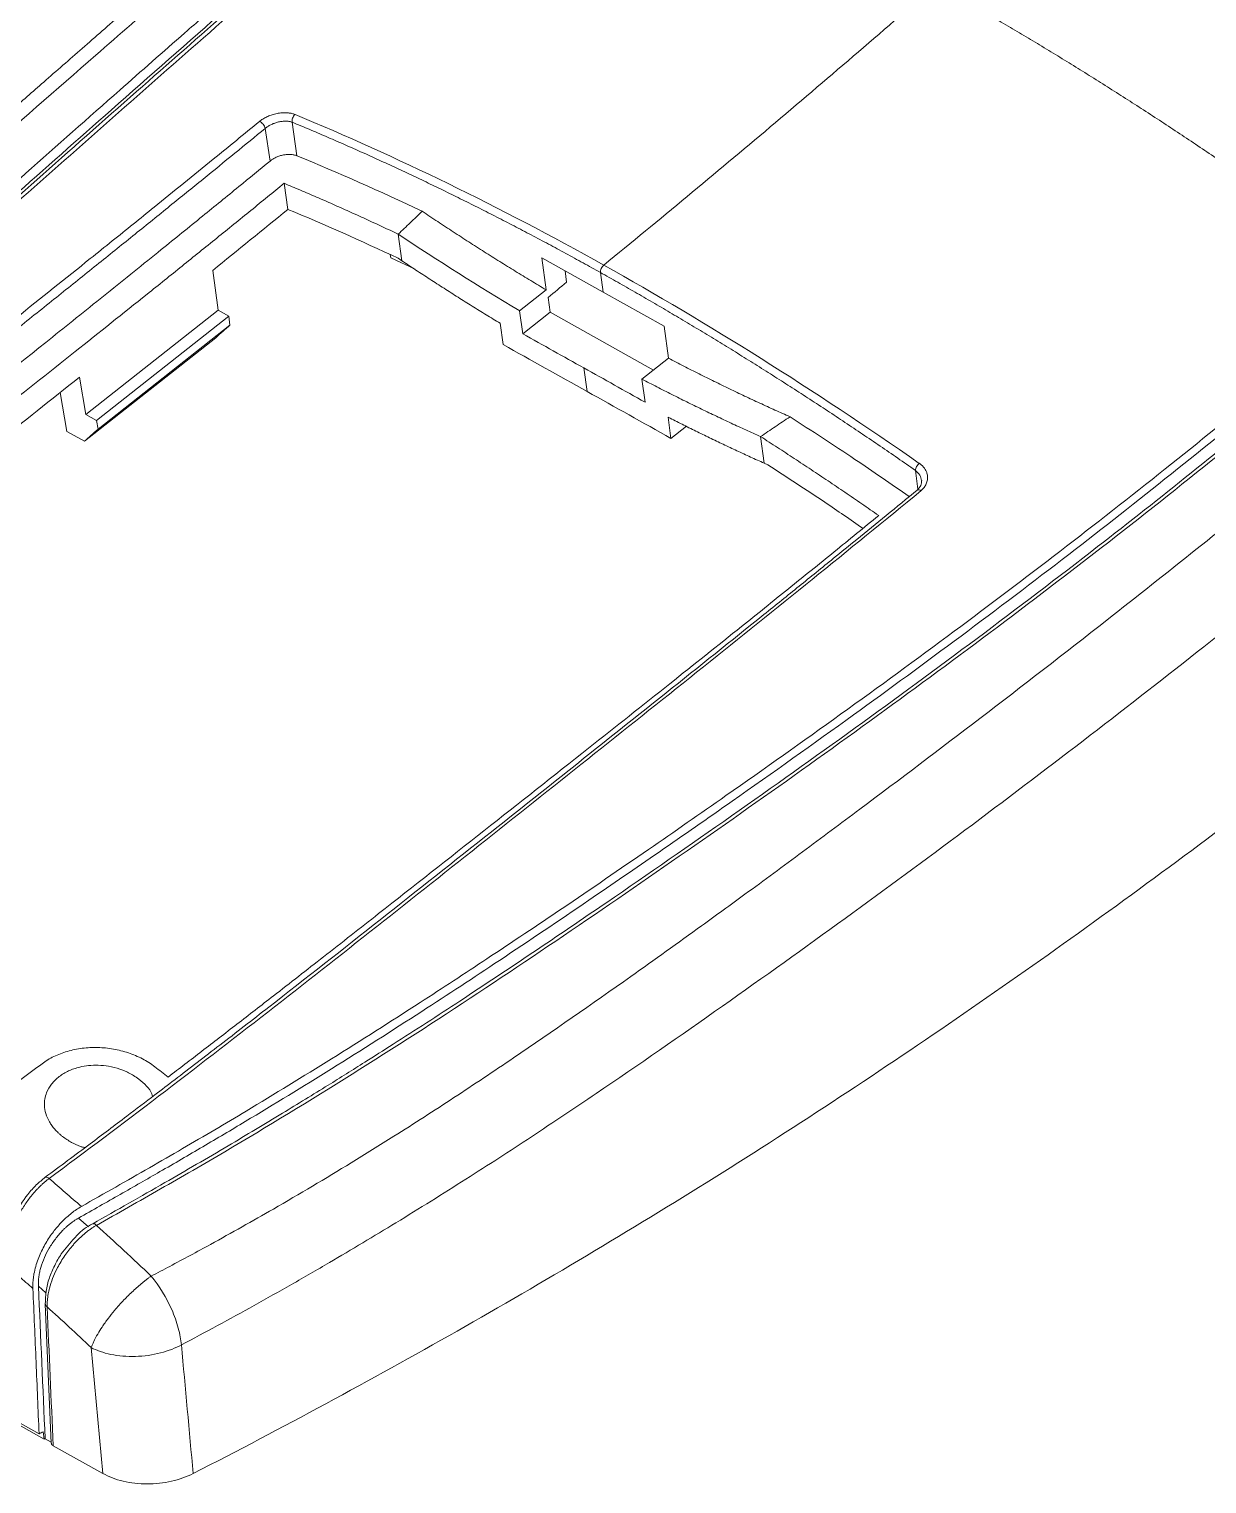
# Model space of a CAD drawing. Header units: inches. Extents: x 319 to 1827, y 1181 to 1488.
# Drawn here: x 583.95 to 613.82, y 1257.69 to 1294.6 of the extents above; entities that cross this region are included whole.
import ezdxf

# ---------------------------------------------------------------- set-up
doc = ezdxf.new("R2010")
doc.units = ezdxf.units.IN

msp = doc.modelspace()

# ---------------------------------------------------------------- linework, layer by layer
at = {"color": 7, "linetype": 'Continuous', "lineweight": 15}
for p, q in [((589.933, 1292.081), (590.058, 1291.253)), ((590.621, 1292.237), (590.735, 1291.386)), ((590.414, 1290.688), (590.508, 1290.027)), ((593.399, 1288.723), (593.309, 1289.397)), ((593.103, 1288.879), (593.116, 1288.796)), ((593.116, 1288.796), (593.736, 1288.509)), ((593.304, 1288.789), (593.399, 1288.723)), ((596.952, 1288.795), (597.06, 1287.984)), ((596.952, 1288.795), (598.503, 1287.928)), ((588.738, 1287.469), (588.604, 1288.479)), ((597.542, 1288.465), (597.578, 1288.176)), ((598.436, 1288.425), (598.503, 1287.928)), ((597.06, 1287.984), (596.387, 1287.453)), ((597.109, 1287.794), (597.159, 1287.416)), ((598.503, 1287.928), (600.054, 1287.061)), ((585.382, 1284.823), (588.738, 1287.469)), ((589.012, 1287.315), (585.658, 1284.67)), ((588.738, 1287.469), (589.012, 1287.315)), ((589.04, 1287.091), (589.012, 1287.315)), ((596.466, 1286.869), (596.387, 1287.453)), ((596.466, 1286.869), (597.159, 1287.416)), ((597.159, 1287.416), (599.783, 1285.95)), ((589.04, 1287.091), (585.693, 1284.451)), ((595.892, 1287.136), (595.968, 1286.597)), ((600.054, 1287.061), (600.163, 1286.25)), ((585.348, 1284.145), (588.679, 1286.772)), ((600.163, 1286.25), (599.49, 1285.719)), ((598.097, 1285.408), (598.017, 1286.003)), ((585.222, 1285.769), (585.382, 1284.823)), ((599.49, 1285.719), (599.569, 1285.136)), ((584.905, 1284.391), (584.73, 1285.38)), ((585.658, 1284.67), (585.382, 1284.823)), ((600.158, 1284.752), (600.225, 1284.218)), ((584.905, 1284.391), (585.348, 1284.145)), ((585.658, 1284.67), (585.693, 1284.451)), ((600.621, 1284.53), (600.225, 1284.218)), ((602.589, 1283.588), (602.499, 1284.262)), ((602.589, 1283.588), (602.684, 1283.547)), ((584.198, 1258.968), (566.212, 1269.019)), ((584.331, 1258.832), (566.31, 1268.902)), ((584.356, 1262.252), (584.509, 1258.729)), ((585.519, 1261.151), (585.813, 1257.961)), ((584.304, 1259.018), (584.331, 1258.832)), ((584.508, 1258.754), (584.351, 1258.842)), ((585.813, 1257.961), (584.555, 1258.663))]:
    msp.add_line(p, q, dxfattribs=at)
at = {"color": 8, "linetype": 'Continuous', "lineweight": 15}
for p, q in [((606.488, 1282.927), (606.424, 1283.406)), ((585.449, 1264.215), (585.198, 1264.438)), ((584.181, 1262.711), (584.374, 1262.539))]:
    msp.add_line(p, q, dxfattribs=at)
at = {"color": 7, "linetype": 'Continuous', "lineweight": 15}
for centre, radius, start, end in [((632.829, 1348.57), 71.156, 236.26226, 239.19413), ((584.251, 1260.671), 3.613, 23.5796, 39.4446)]:
    msp.add_arc(centre, radius, start, end, dxfattribs=at)
at = {"color": 8, "linetype": 'Continuous', "lineweight": 15}
for centre, radius, start, end in [((606.5, 1282.821), 0.0893, 45.8355, 108.4894), ((584.376, 1265.371), 0.103, 42.1274, 103.1989), ((585.574, 1264.204), 0.0913, 32.0515, 102.2071)]:
    msp.add_arc(centre, radius, start, end, dxfattribs=at)
at = {"color": 7, "linetype": 'Continuous', "lineweight": 15}
for points, knots in [([(564.993, 1275.287), (565.109, 1275.392), (565.482, 1275.728), (566.259, 1276.432), (567.375, 1277.451), (568.583, 1278.561), (569.796, 1279.681), (570.968, 1280.766), (572.625, 1282.302), (574.356, 1283.908), (576.04, 1285.451), (577.314, 1286.605), (578.543, 1287.707), (580.336, 1289.301), (582.695, 1291.374), (585.233, 1293.585), (587.46, 1295.526), (589.623, 1297.416), (592.411, 1299.855), (595.48, 1302.532), (598.467, 1305.114), (601.302, 1307.54), (603.275, 1309.21), (604.444, 1310.197), (604.603, 1310.331), (604.867, 1310.554), (605.237, 1310.865), (605.712, 1311.266), (606.294, 1311.756), (606.984, 1312.336), (607.782, 1313.006), (608.689, 1313.768), (609.334, 1314.309), (609.674, 1314.595)], [0, 0, 0, 0, 0.008767, 0.028173, 0.058228, 0.091653, 0.116761, 0.146314, 0.175894, 0.234833, 0.268247, 0.293069, 0.322775, 0.352447, 0.415097, 0.481945, 0.522147, 0.563306, 0.625481, 0.706448, 0.764638, 0.819799, 0.889325, 0.890465, 0.893816, 0.899378, 0.907148, 0.917126, 0.929307, 0.943689, 0.960268, 0.97904, 1, 1, 1, 1]), ([(609.088, 1314.533), (608.554, 1314.085), (607.424, 1313.135), (605.784, 1311.757), (604.223, 1310.443), (602.862, 1309.296), (601.699, 1308.313), (600.729, 1307.492), (599.972, 1306.848), (599.411, 1306.37), (599.03, 1306.046), (598.758, 1305.813), (598.43, 1305.533), (597.93, 1305.106), (597.216, 1304.493), (596.35, 1303.748), (595.347, 1302.881), (594.21, 1301.897), (593.005, 1300.849), (591.426, 1299.473), (589.544, 1297.829), (587.721, 1296.234), (586.317, 1295.007), (585.304, 1294.121), (584.36, 1293.295), (583.53, 1292.568), (582.886, 1292.003), (582.419, 1291.592), (582.104, 1291.315), (581.826, 1291.07), (581.495, 1290.778), (581.033, 1290.37), (580.419, 1289.825), (579.659, 1289.148), (578.748, 1288.333), (577.689, 1287.377), (576.483, 1286.281), (575.136, 1285.042), (573.651, 1283.66), (572.034, 1282.143), (570.289, 1280.505), (568.423, 1278.763), (566.44, 1276.933), (565.1, 1275.726), (564.408, 1275.102)], [0, 0, 0, 0, 0.032804, 0.069459, 0.102104, 0.13074, 0.155364, 0.175975, 0.192569, 0.203794, 0.211942, 0.217017, 0.221258, 0.233022, 0.249161, 0.267337, 0.289024, 0.314221, 0.341274, 0.367692, 0.417667, 0.465102, 0.488278, 0.5108, 0.532504, 0.551225, 0.566298, 0.57558, 0.582606, 0.587489, 0.594267, 0.604947, 0.618659, 0.635873, 0.656588, 0.680806, 0.708529, 0.739754, 0.774467, 0.812648, 0.85429, 0.899396, 0.947967, 1, 1, 1, 1]), ([(566.329, 1275.05), (566.432, 1275.139), (566.66, 1275.338), (567.035, 1275.668), (567.457, 1276.042), (568.018, 1276.542), (568.745, 1277.195), (569.564, 1277.936), (570.853, 1279.11), (572.794, 1280.89), (575.113, 1283.034), (577.402, 1285.138), (579.458, 1287.005), (581.641, 1288.967), (583.91, 1290.989), (585.991, 1292.829), (587.644, 1294.284), (589.306, 1295.743), (591.135, 1297.348), (593.313, 1299.255), (595.266, 1300.958), (597.455, 1302.853), (599.868, 1304.921), (602.383, 1307.051), (604.591, 1308.912), (606.252, 1310.306), (607.573, 1311.417), (608.553, 1312.245), (609.559, 1313.101), (610.223, 1313.675), (610.57, 1313.975)], [0, 0, 0, 0, 0.007516, 0.016715, 0.027595, 0.038614, 0.058016, 0.081096, 0.098667, 0.152357, 0.222072, 0.265188, 0.315012, 0.366721, 0.417378, 0.471642, 0.508929, 0.529403, 0.583555, 0.631466, 0.674272, 0.712604, 0.775008, 0.831078, 0.874438, 0.916155, 0.936444, 0.957874, 0.978011, 1, 1, 1, 1]), ([(566.493, 1274.872), (566.648, 1275.006), (566.954, 1275.273), (567.407, 1275.674), (567.854, 1276.071), (568.294, 1276.465), (568.728, 1276.855), (569.156, 1277.241), (569.579, 1277.623), (569.995, 1278.001), (570.405, 1278.374), (570.809, 1278.743), (571.207, 1279.108), (571.6, 1279.467), (571.986, 1279.822), (572.367, 1280.172), (573.181, 1280.921), (574.436, 1282.08), (576.142, 1283.656), (577.861, 1285.233), (579.599, 1286.812), (581.477, 1288.504), (583.62, 1290.418), (586.149, 1292.657), (588.372, 1294.612), (590.289, 1296.296), (591.909, 1297.715), (593.965, 1299.514), (596.468, 1301.693), (599.434, 1304.246), (601.902, 1306.337), (603.718, 1307.869), (604.74, 1308.729), (605.823, 1309.639), (606.967, 1310.6), (608.171, 1311.613), (609.432, 1312.682), (610.288, 1313.421), (610.725, 1313.798)], [0, 0, 0, 0, 0.011301, 0.022436, 0.033406, 0.044214, 0.05486, 0.065345, 0.075668, 0.08583, 0.09583, 0.105669, 0.115346, 0.124862, 0.134217, 0.14341, 0.152442, 0.193159, 0.233835, 0.274471, 0.31507, 0.356191, 0.405623, 0.463365, 0.529419, 0.55602, 0.59209, 0.637627, 0.69263, 0.757098, 0.831035, 0.851588, 0.873333, 0.896272, 0.920406, 0.945739, 0.97227, 1, 1, 1, 1]), ([(566.493, 1274.78), (566.631, 1274.9), (566.904, 1275.138), (567.308, 1275.494), (567.705, 1275.847), (568.096, 1276.197), (568.482, 1276.542), (568.862, 1276.884), (569.237, 1277.222), (570.027, 1277.937), (571.262, 1279.064), (572.887, 1280.557), (574.549, 1282.091), (576.089, 1283.512), (577.644, 1284.938), (579.499, 1286.626), (581.683, 1288.592), (584.193, 1290.827), (586.615, 1292.968), (589.068, 1295.124), (591.552, 1297.303), (594.078, 1299.513), (596.733, 1301.822), (599.553, 1304.246), (602.361, 1306.627), (604.624, 1308.532), (606.232, 1309.884), (607.391, 1310.858), (608.529, 1311.817), (609.643, 1312.764), (610.375, 1313.396), (610.737, 1313.709)], [0, 0, 0, 0, 0.010073, 0.019975, 0.029725, 0.039333, 0.0488, 0.058124, 0.067301, 0.076332, 0.116023, 0.157538, 0.194152, 0.235685, 0.267647, 0.304436, 0.366414, 0.420122, 0.477719, 0.53176, 0.585829, 0.643976, 0.699533, 0.760682, 0.827588, 0.880352, 0.905251, 0.929668, 0.953601, 0.977045, 1, 1, 1, 1]), ([(611.006, 1313.825), (610.814, 1313.658), (610.436, 1313.33), (609.879, 1312.853), (609.346, 1312.398), (608.835, 1311.965), (608.048, 1311.299), (606.995, 1310.413), (605.289, 1308.98), (603.1, 1307.136), (600.931, 1305.297), (599.136, 1303.764), (597.418, 1302.288), (595.645, 1300.75), (593.956, 1299.275), (592.273, 1297.804), (590.239, 1296.02), (587.752, 1293.837), (585.286, 1291.665), (582.767, 1289.432), (580.546, 1287.445), (578.649, 1285.731), (577.075, 1284.3), (575.428, 1282.787), (573.727, 1281.223), (571.948, 1279.59), (570.486, 1278.257), (569.298, 1277.181), (568.447, 1276.415), (567.64, 1275.695), (567.104, 1275.227), (566.864, 1275.017)], [0, 0, 0, 0, 0.012274, 0.024044, 0.03531, 0.046071, 0.056327, 0.085123, 0.112707, 0.164689, 0.225165, 0.252593, 0.281216, 0.337223, 0.369199, 0.393175, 0.449195, 0.50533, 0.560984, 0.617333, 0.678987, 0.715804, 0.750915, 0.790445, 0.833527, 0.873231, 0.919507, 0.94036, 0.960687, 0.982347, 1, 1, 1, 1]), ([(585.198, 1264.438), (585.377, 1264.539), (585.73, 1264.74), (586.254, 1265.037), (586.764, 1265.328), (587.463, 1265.729), (588.35, 1266.245), (589.804, 1267.108), (591.659, 1268.243), (593.807, 1269.609), (595.982, 1271.039), (597.987, 1272.39), (599.952, 1273.74), (602.194, 1275.3), (604.753, 1277.119), (607.6, 1279.204), (610.288, 1281.241), (612.907, 1283.297), (615.512, 1285.409), (618.057, 1287.528), (620.649, 1289.748), (622.777, 1291.62), (624.495, 1293.158), (625.763, 1294.306), (626.983, 1295.425), (628.231, 1296.589), (629.453, 1297.753), (630.679, 1298.947), (631.872, 1300.124), (632.658, 1300.909), (633.046, 1301.297)], [0, 0, 0, 0, 0.010317, 0.020361, 0.030134, 0.039635, 0.060558, 0.081244, 0.123647, 0.168334, 0.207133, 0.252121, 0.28765, 0.324869, 0.387225, 0.443111, 0.499793, 0.55438, 0.608056, 0.665728, 0.718135, 0.776905, 0.806155, 0.832538, 0.861778, 0.888324, 0.917195, 0.94543, 0.973032, 1, 1, 1, 1]), ([(633.014, 1301.527), (632.82, 1301.333), (632.43, 1300.942), (631.84, 1300.356), (631.243, 1299.765), (630.638, 1299.17), (630.025, 1298.57), (629.402, 1297.968), (628.77, 1297.362), (627.606, 1296.26), (625.728, 1294.525), (623.164, 1292.216), (620.53, 1289.901), (617.928, 1287.674), (615.369, 1285.545), (612.734, 1283.411), (610.102, 1281.348), (606.41, 1278.559), (602.923, 1276.054), (599.588, 1273.739), (597.568, 1272.357), (595.636, 1271.063), (593.686, 1269.785), (591.653, 1268.492), (589.912, 1267.426), (588.649, 1266.674), (587.831, 1266.195), (586.994, 1265.711), (586.137, 1265.222), (585.562, 1264.896), (585.271, 1264.731)], [0, 0, 0, 0, 0.01351, 0.027185, 0.041025, 0.05503, 0.069201, 0.083537, 0.098039, 0.112707, 0.163145, 0.225166, 0.284281, 0.337223, 0.394967, 0.449196, 0.505331, 0.560986, 0.678986, 0.718518, 0.7622, 0.800132, 0.833526, 0.877521, 0.919507, 0.934926, 0.950684, 0.966782, 0.98322, 1, 1, 1, 1]), ([(633.392, 1301.19), (632.991, 1300.789), (632.234, 1300.033), (631.168, 1298.98), (630.237, 1298.072), (629.441, 1297.305), (628.769, 1296.667), (627.463, 1295.439), (624.708, 1292.916), (620.593, 1289.273), (615.78, 1285.224), (610.637, 1281.101), (604.919, 1276.843), (600.1, 1273.466), (596.736, 1271.179), (594.929, 1269.977), (593.506, 1269.055), (592.39, 1268.346), (591.457, 1267.762), (590.302, 1267.053), (588.923, 1266.226), (587.316, 1265.289), (586.169, 1264.641), (585.559, 1264.296)], [0, 0, 0, 0, 0.027876, 0.052545, 0.074006, 0.092261, 0.10731, 0.119977, 0.181168, 0.292818, 0.392503, 0.492189, 0.619058, 0.745933, 0.783151, 0.819672, 0.852932, 0.866877, 0.885023, 0.907407, 0.934029, 0.964889, 1, 1, 1, 1]), ([(585.651, 1264.253), (586.192, 1264.56), (586.736, 1264.866), (587.823, 1265.488), (588.366, 1265.803), (589.989, 1266.761), (591.067, 1267.416), (593.207, 1268.759), (594.271, 1269.445), (596.385, 1270.842), (597.436, 1271.553), (600.574, 1273.701), (602.646, 1275.151), (606.743, 1278.106), (608.769, 1279.609), (612.763, 1282.695), (614.732, 1284.279), (617.652, 1286.697), (618.62, 1287.51), (620.542, 1289.151), (621.496, 1289.978), (623.391, 1291.644), (624.332, 1292.482), (626.203, 1294.169), (627.133, 1295.018), (628.976, 1296.737), (629.887, 1297.607), (631.695, 1299.372), (632.594, 1300.265), (633.493, 1301.165)], [0, 0, 0, 0, 0.03125, 0.03125, 0.0625, 0.0625, 0.125, 0.125, 0.1875, 0.1875, 0.25, 0.25, 0.375, 0.375, 0.5, 0.5, 0.625, 0.625, 0.6875, 0.6875, 0.75, 0.75, 0.8125, 0.8125, 0.875, 0.875, 0.9375, 0.9375, 1, 1, 1, 1]), ([(635.037, 1300.422), (634.894, 1300.269), (634.614, 1299.971), (634.201, 1299.54), (633.806, 1299.133), (633.431, 1298.75), (633.075, 1298.392), (632.739, 1298.056), (632.423, 1297.744), (632.127, 1297.455), (631.852, 1297.188), (631.599, 1296.943), (631.367, 1296.72), (631.156, 1296.519), (630.967, 1296.339), (630.8, 1296.181), (630.655, 1296.044), (630.531, 1295.928), (630.43, 1295.834), (630.352, 1295.76), (630.295, 1295.707), (630.261, 1295.675), (629.213, 1294.696), (627.333, 1292.994), (624.537, 1290.546), (621.538, 1287.97), (618.606, 1285.509), (615.071, 1282.613), (611.729, 1279.945), (608.133, 1277.159), (605.555, 1275.208), (603.563, 1273.726), (602.226, 1272.741), (600.774, 1271.686), (598.826, 1270.29), (596.732, 1268.831), (594.724, 1267.49), (593.351, 1266.605), (591.827, 1265.658), (590.278, 1264.737), (588.738, 1263.871), (587.702, 1263.312), (587.198, 1263.048), (587.041, 1262.966)], [0, 0, 0, 0, 0.010253, 0.020011, 0.029273, 0.038038, 0.046307, 0.054077, 0.06135, 0.068124, 0.074399, 0.080174, 0.08545, 0.090226, 0.094502, 0.098278, 0.101552, 0.104326, 0.106599, 0.10837, 0.10964, 0.110409, 0.110676, 0.180202, 0.235363, 0.293553, 0.37452, 0.423336, 0.518055, 0.584903, 0.647553, 0.677238, 0.706931, 0.729082, 0.765167, 0.824106, 0.853697, 0.883239, 0.90411, 0.941772, 0.971827, 0.991234, 1, 1, 1, 1]), ([(636.167, 1298.702), (636.022, 1298.55), (635.727, 1298.24), (635.272, 1297.769), (634.796, 1297.283), (634.298, 1296.783), (633.78, 1296.268), (633.24, 1295.739), (632.613, 1295.134), (631.872, 1294.429), (630.788, 1293.413), (628.961, 1291.742), (626.489, 1289.549), (623.741, 1287.168), (621.152, 1284.968), (618.701, 1282.927), (616.16, 1280.855), (613.511, 1278.741), (610.659, 1276.523), (607.687, 1274.27), (604.639, 1272.028), (601.522, 1269.796), (598.862, 1267.951), (596.686, 1266.496), (594.995, 1265.4), (593.287, 1264.335), (591.81, 1263.451), (590.61, 1262.757), (589.663, 1262.223), (588.731, 1261.711), (588.114, 1261.382), (587.808, 1261.22)], [0, 0, 0, 0, 0.010228, 0.02088, 0.031955, 0.04345, 0.055361, 0.067681, 0.080406, 0.098037, 0.117774, 0.153224, 0.219457, 0.279848, 0.331276, 0.385603, 0.435851, 0.491626, 0.551541, 0.612922, 0.674357, 0.736469, 0.799604, 0.831482, 0.863558, 0.897536, 0.929567, 0.947698, 0.965498, 0.98294, 1, 1, 1, 1]), ([(598.521, 1288.614), (599.931, 1289.761), (601.338, 1290.93), (604.147, 1293.304), (605.548, 1294.509), (606.948, 1295.725)], [0, 0, 0, 0, 0.5, 0.5, 1, 1, 1, 1]), ([(614.28, 1291.172), (614.127, 1291.276), (613.82, 1291.485), (613.36, 1291.793), (612.901, 1292.098), (612.442, 1292.399), (611.983, 1292.697), (611.524, 1292.99), (611.065, 1293.28), (610.607, 1293.567), (610.149, 1293.85), (609.691, 1294.129), (609.233, 1294.404), (608.776, 1294.676), (608.318, 1294.944), (607.861, 1295.208), (607.404, 1295.469), (607.1, 1295.639), (606.948, 1295.725)], [0, 0, 0, 0, 0.062493, 0.124967, 0.187426, 0.249874, 0.312316, 0.374756, 0.437198, 0.499647, 0.562107, 0.624582, 0.687077, 0.749596, 0.812144, 0.874724, 0.937341, 1, 1, 1, 1]), ([(588.107, 1257.957), (590.365, 1259.115), (592.595, 1260.32), (597.002, 1262.822), (599.179, 1264.119), (603.465, 1266.805), (605.575, 1268.194), (609.735, 1271.059), (611.784, 1272.536), (615.847, 1275.563), (617.86, 1277.114), (621.846, 1280.286), (623.817, 1281.908), (627.707, 1285.228), (629.629, 1286.925), (633.396, 1290.4), (635.242, 1292.179), (637.029, 1294.011)], [0, 0, 0, 0, 0.125, 0.125, 0.25, 0.25, 0.375, 0.375, 0.5, 0.5, 0.625, 0.625, 0.75, 0.75, 0.875, 0.875, 1, 1, 1, 1]), ([(590.69, 1292.433), (590.677, 1292.438), (590.652, 1292.447), (590.611, 1292.459), (590.568, 1292.468), (590.522, 1292.474), (590.475, 1292.478), (590.427, 1292.479), (590.377, 1292.478), (590.303, 1292.472), (590.204, 1292.455), (590.083, 1292.421), (589.972, 1292.375), (589.872, 1292.32), (589.817, 1292.278), (589.789, 1292.257)], [0, 0, 0, 0, 0.051407, 0.102814, 0.154206, 0.205606, 0.257029, 0.308437, 0.359812, 0.411193, 0.535588, 0.656634, 0.774402, 0.888912, 1, 1, 1, 1]), ([(590.621, 1292.237), (590.614, 1292.264), (590.615, 1292.304), (590.642, 1292.38), (590.666, 1292.413), (590.69, 1292.433)], [0, 0, 0, 0, 0.5, 0.5, 1, 1, 1, 1]), ([(567.656, 1274.827), (567.862, 1274.979), (568.291, 1275.297), (568.955, 1275.795), (569.667, 1276.33), (570.425, 1276.905), (571.118, 1277.434), (571.777, 1277.941), (572.613, 1278.585), (574.273, 1279.874), (576.258, 1281.435), (578.309, 1283.058), (579.946, 1284.357), (581.707, 1285.753), (583.582, 1287.244), (585.058, 1288.425), (586.222, 1289.36), (587.263, 1290.199), (588.508, 1291.208), (589.398, 1291.938), (589.789, 1292.257)], [0, 0, 0, 0, 0.027816, 0.057731, 0.089747, 0.123863, 0.160081, 0.183416, 0.21301, 0.273034, 0.40813, 0.481954, 0.550979, 0.630267, 0.72064, 0.805433, 0.830629, 0.878779, 0.946804, 1, 1, 1, 1]), ([(589.933, 1292.081), (589.677, 1291.871), (589.153, 1291.442), (588.347, 1290.786), (587.504, 1290.102), (586.623, 1289.39), (585.705, 1288.651), (584.749, 1287.884), (583.577, 1286.948), (581.996, 1285.689), (580.103, 1284.186), (578.321, 1282.772), (576.745, 1281.523), (575.338, 1280.413), (573.913, 1279.296), (572.604, 1278.279), (571.359, 1277.319), (570.146, 1276.395), (568.96, 1275.499), (568.185, 1274.923), (567.805, 1274.641)], [0, 0, 0, 0, 0.034833, 0.07136, 0.109579, 0.149485, 0.19108, 0.23437, 0.279362, 0.350109, 0.448988, 0.536103, 0.591805, 0.662756, 0.7269, 0.784907, 0.839868, 0.895408, 0.948782, 1, 1, 1, 1]), ([(589.933, 1292.081), (589.93, 1292.098), (589.923, 1292.117), (589.904, 1292.153), (589.892, 1292.17), (589.868, 1292.199), (589.854, 1292.214), (589.822, 1292.24), (589.805, 1292.251), (589.789, 1292.257)], [0, 0, 0, 0, 0.25, 0.25, 0.5, 0.5, 0.75, 0.75, 1, 1, 1, 1]), ([(590.621, 1292.237), (590.61, 1292.24), (590.588, 1292.248), (590.552, 1292.256), (590.514, 1292.261), (590.474, 1292.264), (590.432, 1292.265), (590.388, 1292.262), (590.328, 1292.255), (590.25, 1292.24), (590.159, 1292.211), (590.074, 1292.174), (589.997, 1292.13), (589.954, 1292.097), (589.933, 1292.081)], [0, 0, 0, 0, 0.058692, 0.117431, 0.176225, 0.235089, 0.294045, 0.353065, 0.412077, 0.535944, 0.656706, 0.774257, 0.888615, 1, 1, 1, 1]), ([(598.436, 1288.425), (598.29, 1288.506), (597.997, 1288.669), (597.558, 1288.909), (597.12, 1289.146), (596.682, 1289.378), (596.244, 1289.607), (595.808, 1289.832), (595.372, 1290.054), (594.936, 1290.272), (594.501, 1290.485), (594.067, 1290.696), (593.633, 1290.902), (593.201, 1291.104), (592.769, 1291.303), (592.337, 1291.498), (591.907, 1291.688), (591.478, 1291.875), (591.049, 1292.059), (590.764, 1292.177), (590.621, 1292.237)], [0, 0, 0, 0, 0.05542, 0.110856, 0.166306, 0.221772, 0.277254, 0.332751, 0.388264, 0.443792, 0.499338, 0.554899, 0.610477, 0.666072, 0.721684, 0.777312, 0.832958, 0.888621, 0.944302, 1, 1, 1, 1]), ([(590.735, 1291.386), (590.724, 1291.391), (590.7, 1291.4), (590.662, 1291.409), (590.621, 1291.416), (590.563, 1291.421), (590.488, 1291.421), (590.394, 1291.408), (590.3, 1291.384), (590.21, 1291.349), (590.127, 1291.306), (590.081, 1291.271), (590.058, 1291.253)], [0, 0, 0, 0, 0.063363, 0.12616, 0.188997, 0.252479, 0.377669, 0.502687, 0.627087, 0.751331, 0.875771, 1, 1, 1, 1]), ([(590.058, 1291.253), (589.793, 1291.037), (589.223, 1290.569), (588.303, 1289.82), (587.188, 1288.916), (585.919, 1287.894), (584.077, 1286.417), (581.768, 1284.579), (578.993, 1282.375), (576.213, 1280.17), (573.891, 1278.347), (572.265, 1277.086), (571.334, 1276.37), (570.527, 1275.754), (569.641, 1275.082), (568.706, 1274.379), (568.111, 1273.938), (567.829, 1273.729)], [0, 0, 0, 0, 0.035805, 0.077319, 0.124535, 0.186731, 0.248945, 0.373592, 0.498595, 0.623758, 0.749011, 0.811682, 0.842888, 0.874398, 0.920194, 0.962063, 1, 1, 1, 1]), ([(590.414, 1290.688), (590.134, 1290.459), (589.565, 1289.994), (588.702, 1289.295), (587.824, 1288.586), (586.627, 1287.625), (585.035, 1286.355), (582.857, 1284.628), (580.394, 1282.685), (578.155, 1280.92), (576.375, 1279.525), (575.026, 1278.474), (573.712, 1277.456), (572.821, 1276.773), (572.39, 1276.442)], [0, 0, 0, 0, 0.046902, 0.095009, 0.143958, 0.193445, 0.29449, 0.409136, 0.556109, 0.704252, 0.781793, 0.85214, 0.928358, 1, 1, 1, 1]), ([(593.309, 1289.397), (593.17, 1289.463), (592.893, 1289.593), (592.478, 1289.785), (592.063, 1289.973), (591.65, 1290.158), (591.237, 1290.338), (590.825, 1290.515), (590.551, 1290.63), (590.414, 1290.688)], [0, 0, 0, 0, 0.142835, 0.285661, 0.428488, 0.571327, 0.714185, 0.857073, 1, 1, 1, 1]), ([(593.309, 1289.397), (593.411, 1289.494), (593.614, 1289.687), (593.814, 1289.881), (593.914, 1289.979)], [0, 0, 0, 0, 0.500214, 1, 1, 1, 1]), ([(593.914, 1289.979), (594.045, 1289.891), (594.308, 1289.715), (594.703, 1289.456), (595.097, 1289.2), (595.49, 1288.949), (595.884, 1288.702), (596.276, 1288.458), (596.669, 1288.219), (596.93, 1288.062), (597.06, 1287.984)], [0, 0, 0, 0, 0.125248, 0.250426, 0.375532, 0.500568, 0.625532, 0.750426, 0.875248, 1, 1, 1, 1]), ([(593.399, 1288.723), (593.518, 1288.644), (593.756, 1288.487), (594.113, 1288.254), (594.469, 1288.024), (594.825, 1287.797), (595.181, 1287.573), (595.536, 1287.353), (595.773, 1287.208), (595.892, 1287.136)], [0, 0, 0, 0, 0.142965, 0.285895, 0.428789, 0.571647, 0.714469, 0.857253, 1, 1, 1, 1]), ([(598.436, 1288.425), (598.433, 1288.451), (598.438, 1288.488), (598.471, 1288.562), (598.497, 1288.594), (598.521, 1288.614)], [0, 0, 0, 0, 0.5, 0.5, 1, 1, 1, 1]), ([(606.424, 1283.406), (606.275, 1283.51), (605.977, 1283.716), (605.531, 1284.022), (605.085, 1284.324), (604.639, 1284.623), (604.194, 1284.919), (603.748, 1285.21), (603.303, 1285.498), (602.858, 1285.783), (602.414, 1286.064), (601.97, 1286.341), (601.527, 1286.614), (601.083, 1286.884), (600.641, 1287.15), (600.199, 1287.413), (599.757, 1287.672), (599.316, 1287.927), (598.876, 1288.178), (598.583, 1288.342), (598.436, 1288.425)], [0, 0, 0, 0, 0.055698, 0.111379, 0.167042, 0.222688, 0.278316, 0.333928, 0.389523, 0.445101, 0.500662, 0.556208, 0.611736, 0.667249, 0.722746, 0.778228, 0.833694, 0.889144, 0.94458, 1, 1, 1, 1]), ([(600.163, 1286.25), (600.292, 1286.183), (600.551, 1286.049), (600.937, 1285.854), (601.323, 1285.662), (601.709, 1285.474), (602.094, 1285.29), (602.478, 1285.111), (602.862, 1284.935), (603.117, 1284.821), (603.245, 1284.764)], [0, 0, 0, 0, 0.124752, 0.249574, 0.374468, 0.499432, 0.624468, 0.749574, 0.874752, 1, 1, 1, 1]), ([(576.671, 1279.016), (578.098, 1280.133), (579.523, 1281.258), (582.373, 1283.508), (583.798, 1284.635), (585.222, 1285.769)], [0, 0, 0, 0, 0.5, 0.5, 1, 1, 1, 1]), ([(602.499, 1284.262), (602.374, 1284.318), (602.126, 1284.429), (601.751, 1284.602), (601.376, 1284.779), (601.001, 1284.959), (600.624, 1285.143), (600.247, 1285.331), (599.869, 1285.523), (599.616, 1285.654), (599.49, 1285.719)], [0, 0, 0, 0, 0.12511, 0.250188, 0.375235, 0.500251, 0.625235, 0.750188, 0.87511, 1, 1, 1, 1]), ([(600.158, 1284.752), (600.274, 1284.693), (600.507, 1284.575), (600.856, 1284.402), (601.204, 1284.233), (601.551, 1284.066), (601.898, 1283.903), (602.244, 1283.744), (602.474, 1283.64), (602.589, 1283.588)], [0, 0, 0, 0, 0.142747, 0.285531, 0.428353, 0.571211, 0.714105, 0.857035, 1, 1, 1, 1]), ([(602.499, 1284.262), (602.623, 1284.346), (602.87, 1284.514), (603.12, 1284.681), (603.245, 1284.764)], [0, 0, 0, 0, 0.500447, 1, 1, 1, 1]), ([(603.245, 1284.764), (603.793, 1284.409), (604.801, 1283.755), (605.809, 1283.058), (606.269, 1282.74)], [0, 0, 0, 0, 0.544196, 1, 1, 1, 1]), ([(605.495, 1282.26), (605.353, 1282.359), (605.067, 1282.557), (604.639, 1282.849), (604.21, 1283.139), (603.782, 1283.424), (603.354, 1283.707), (602.926, 1283.987), (602.641, 1284.17), (602.499, 1284.262)], [0, 0, 0, 0, 0.142927, 0.285815, 0.428673, 0.571512, 0.714339, 0.857165, 1, 1, 1, 1]), ([(606.424, 1283.406), (606.424, 1283.434), (606.437, 1283.471), (606.463, 1283.516), (606.473, 1283.53), (606.496, 1283.559), (606.51, 1283.573), (606.524, 1283.585)], [0, 0, 0, 0, 0.5, 0.5, 0.75, 0.75, 1, 1, 1, 1]), ([(606.562, 1282.885), (606.574, 1282.896), (606.599, 1282.917), (606.633, 1282.954), (606.664, 1282.995), (606.69, 1283.04), (606.712, 1283.088), (606.727, 1283.14), (606.735, 1283.195), (606.734, 1283.253), (606.723, 1283.318), (606.698, 1283.389), (606.655, 1283.461), (606.598, 1283.528), (606.548, 1283.566), (606.524, 1283.585)], [0, 0, 0, 0, 0.054328, 0.111491, 0.171448, 0.234164, 0.299625, 0.367826, 0.43879, 0.512561, 0.589098, 0.691868, 0.794672, 0.89737, 1, 1, 1, 1]), ([(605.096, 1281.935), (604.774, 1282.157), (603.969, 1282.711), (603.166, 1283.233), (602.683, 1283.546)], [0, 0, 0, 0, 0.399937, 1, 1, 1, 1]), ([(606.471, 1282.906), (606.21, 1282.691), (605.698, 1282.272), (604.992, 1281.696), (604.399, 1281.215), (603.912, 1280.82), (603.473, 1280.465), (603.032, 1280.109), (601.908, 1279.205), (599.455, 1277.241), (595.268, 1273.92), (591.495, 1270.928), (588.815, 1268.85), (587.852, 1268.11), (587.066, 1267.509), (586.351, 1266.967), (585.423, 1266.267), (584.733, 1265.754), (584.352, 1265.472)], [0, 0, 0, 0, 0.035605, 0.069657, 0.096156, 0.116245, 0.13587, 0.155885, 0.17625, 0.28857, 0.489142, 0.744416, 0.800547, 0.852058, 0.874683, 0.906863, 0.948636, 1, 1, 1, 1]), ([(606.562, 1282.885), (604.727, 1281.378), (602.889, 1279.895), (599.208, 1276.949), (597.367, 1275.487), (593.684, 1272.56), (591.843, 1271.1), (588.153, 1268.227), (586.305, 1266.812), (584.453, 1265.441)], [0, 0, 0, 0, 0.25, 0.25, 0.5, 0.5, 0.75, 0.75, 1, 1, 1, 1]), ([(606.584, 1283.153), (606.583, 1283.109), (606.583, 1283.022), (606.508, 1282.944), (606.47, 1282.904)], [0, 0, 0, 0, 0.494539, 1, 1, 1, 1]), ([(587.471, 1268.015), (587.756, 1268.233), (588.337, 1268.678), (589.228, 1269.365), (590.257, 1270.163), (591.456, 1271.097), (593.236, 1272.493), (595.476, 1274.258), (597.938, 1276.2), (600.116, 1277.928), (601.806, 1279.276), (603.196, 1280.393), (604.355, 1281.331), (605.119, 1281.954), (605.495, 1282.26)], [0, 0, 0, 0, 0.047257, 0.096536, 0.147861, 0.218207, 0.295748, 0.443891, 0.590864, 0.705509, 0.806555, 0.872428, 0.937179, 1, 1, 1, 1]), ([(583.206, 1267.56), (583.383, 1267.691), (583.738, 1267.955), (584.094, 1268.221), (584.273, 1268.354)], [0, 0, 0, 0, 0.495979, 1, 1, 1, 1]), ([(584.794, 1266.507), (584.775, 1266.522), (584.738, 1266.552), (584.686, 1266.599), (584.639, 1266.645), (584.596, 1266.692), (584.557, 1266.739), (584.522, 1266.785), (584.49, 1266.831), (584.43, 1266.929), (584.363, 1267.082), (584.318, 1267.335), (584.361, 1267.596), (584.504, 1267.845), (584.697, 1268.032), (584.943, 1268.178), (585.2, 1268.267), (585.456, 1268.311), (585.704, 1268.321), (585.973, 1268.295), (586.192, 1268.24), (586.358, 1268.178), (586.476, 1268.124), (586.604, 1268.054), (586.684, 1267.995), (586.727, 1267.964)], [0, 0, 0, 0, 0.0177768, 0.0350474, 0.0518122, 0.0680713, 0.083825, 0.0990739, 0.1138182, 0.1280585, 0.1921824, 0.2529208, 0.3519186, 0.4247125, 0.4985702, 0.5680162, 0.6387349, 0.6915391, 0.7458464, 0.8059662, 0.8716637, 0.8976353, 0.9276831, 0.9618054, 1, 1, 1, 1]), ([(587.135, 1268.275), (587.191, 1268.232), (587.303, 1268.145), (587.415, 1268.058), (587.471, 1268.015)], [0, 0, 0, 0, 0.4999759, 1, 1, 1, 1]), ([(587.079, 1267.52), (587.073, 1267.543), (587.028, 1267.715), (586.866, 1267.849), (586.727, 1267.964)], [0, 0, 0, 0, 0.136371, 1, 1, 1, 1]), ([(584.794, 1266.507), (584.868, 1266.455), (585.006, 1266.357), (585.18, 1266.282), (585.295, 1266.236), (585.336, 1266.23), (585.365, 1266.226)], [0, 0, 0, 0, 0.433915, 0.81531, 0.868419, 1, 1, 1, 1]), ([(584.353, 1265.472), (584.277, 1265.41), (584.125, 1265.287), (583.841, 1264.966), (583.543, 1264.487), (583.315, 1263.86), (583.303, 1263.491), (583.296, 1263.307)], [0, 0, 0, 0, 0.125552, 0.251104, 0.50075, 0.750376, 1, 1, 1, 1]), ([(584.453, 1265.441), (584.432, 1265.425), (584.39, 1265.393), (584.327, 1265.34), (584.264, 1265.284), (584.202, 1265.224), (584.141, 1265.161), (584.08, 1265.095), (583.979, 1264.976), (583.841, 1264.79), (583.679, 1264.523), (583.534, 1264.22), (583.443, 1263.959), (583.387, 1263.738), (583.36, 1263.585), (583.345, 1263.447), (583.34, 1263.344), (583.341, 1263.287), (583.341, 1263.262)], [0, 0, 0, 0, 0.033726, 0.067747, 0.10202, 0.136497, 0.171129, 0.205867, 0.240658, 0.349916, 0.464409, 0.585307, 0.722946, 0.781368, 0.86034, 0.918289, 0.964633, 1, 1, 1, 1]), ([(584.041, 1262.651), (584.04, 1262.677), (584.039, 1262.729), (584.042, 1262.807), (584.048, 1262.882), (584.057, 1262.954), (584.075, 1263.062), (584.11, 1263.209), (584.188, 1263.444), (584.316, 1263.723), (584.5, 1264.016), (584.699, 1264.265), (584.873, 1264.44), (585.023, 1264.565), (585.146, 1264.655), (585.229, 1264.706), (585.271, 1264.731)], [0, 0, 0, 0, 0.037434, 0.073141, 0.106969, 0.138785, 0.168467, 0.248862, 0.32697, 0.465586, 0.599471, 0.710838, 0.818592, 0.878391, 0.938971, 1, 1, 1, 1]), ([(585.198, 1264.438), (585.178, 1264.426), (585.137, 1264.402), (585.077, 1264.362), (585.017, 1264.318), (584.958, 1264.272), (584.9, 1264.222), (584.843, 1264.17), (584.743, 1264.07), (584.605, 1263.908), (584.451, 1263.677), (584.325, 1263.431), (584.253, 1263.23), (584.213, 1263.072), (584.192, 1262.956), (584.179, 1262.833), (584.181, 1262.753), (584.181, 1262.711)], [0, 0, 0, 0, 0.035512, 0.071155, 0.106875, 0.142618, 0.178328, 0.213949, 0.249424, 0.371943, 0.498689, 0.620108, 0.747879, 0.802557, 0.863249, 0.929321, 1, 1, 1, 1]), ([(585.651, 1264.253), (585.627, 1264.239), (585.58, 1264.21), (585.509, 1264.163), (585.438, 1264.111), (585.368, 1264.055), (585.299, 1263.996), (585.23, 1263.933), (585.164, 1263.868), (585.099, 1263.799), (584.981, 1263.665), (584.818, 1263.45), (584.655, 1263.169), (584.536, 1262.902), (584.467, 1262.691), (584.427, 1262.507), (584.404, 1262.347), (584.403, 1262.241), (584.402, 1262.186)], [0, 0, 0, 0, 0.034648, 0.069566, 0.104711, 0.140037, 0.175498, 0.211043, 0.246624, 0.282187, 0.317684, 0.44636, 0.579911, 0.680412, 0.785557, 0.849258, 0.92112, 1, 1, 1, 1]), ([(585.554, 1264.294), (585.413, 1264.21), (585.249, 1264.113), (585.12, 1263.954), (585.102, 1263.933)], [0, 0, 0, 0, 0.867263, 1, 1, 1, 1]), ([(585.102, 1263.933), (584.982, 1263.803), (584.786, 1263.59), (584.584, 1263.231), (584.449, 1262.912), (584.362, 1262.574), (584.358, 1262.36), (584.356, 1262.25)], [0, 0, 0, 0, 0.264132, 0.432355, 0.610977, 0.800155, 1, 1, 1, 1]), ([(584.041, 1262.651), (583.924, 1262.754), (583.692, 1262.959), (583.458, 1263.161), (583.341, 1263.262)], [0, 0, 0, 0, 0.500048, 1, 1, 1, 1]), ([(587.041, 1262.966), (587.023, 1262.953), (586.986, 1262.927), (586.931, 1262.885), (586.875, 1262.841), (586.799, 1262.779), (586.701, 1262.696), (586.543, 1262.554), (586.34, 1262.353), (586.129, 1262.116), (585.943, 1261.885), (585.801, 1261.684), (585.676, 1261.486), (585.599, 1261.34), (585.548, 1261.227), (585.529, 1261.177), (585.519, 1261.151)], [0, 0, 0, 0, 0.029407, 0.05855, 0.087701, 0.117133, 0.178281, 0.240805, 0.362904, 0.499977, 0.597848, 0.70857, 0.800484, 0.907192, 0.950775, 1, 1, 1, 1]), ([(584.198, 1258.968), (584.173, 1259.572), (584.122, 1260.799), (584.068, 1262.027), (584.041, 1262.651)], [0, 0, 0, 0, 0.492348, 1, 1, 1, 1]), ([(587.562, 1262.116), (587.631, 1261.959), (587.688, 1261.799), (587.771, 1261.494), (587.797, 1261.35), (587.808, 1261.22)], [0, 0, 0, 0, 0.5, 0.5, 1, 1, 1, 1]), ([(587.808, 1261.22), (587.658, 1261.14), (587.479, 1261.069), (587.079, 1260.966), (586.86, 1260.934), (586.425, 1260.921), (586.21, 1260.94), (585.826, 1261.02), (585.657, 1261.08), (585.519, 1261.151)], [0, 0, 0, 0, 0.25, 0.25, 0.5, 0.5, 0.75, 0.75, 1, 1, 1, 1]), ([(584.511, 1258.729), (584.51, 1258.726), (584.508, 1258.714), (584.52, 1258.691), (584.539, 1258.672), (584.553, 1258.664), (584.555, 1258.663)], [0, 0, 0, 0, 0.100944, 0.513944, 0.926945, 1, 1, 1, 1]), ([(588.107, 1257.957), (588.025, 1257.914), (587.937, 1257.877), (587.754, 1257.812), (587.657, 1257.784), (587.457, 1257.739), (587.355, 1257.722), (587.149, 1257.7), (587.044, 1257.695), (586.835, 1257.695), (586.732, 1257.701), (586.529, 1257.724), (586.428, 1257.741), (586.236, 1257.787), (586.145, 1257.814), (585.971, 1257.88), (585.889, 1257.918), (585.813, 1257.961)], [0, 0, 0, 0, 0.125, 0.125, 0.25, 0.25, 0.375, 0.375, 0.5, 0.5, 0.625, 0.625, 0.75, 0.75, 0.875, 0.875, 1, 1, 1, 1])]:
    msp.add_open_spline(points, degree=3, knots=knots, dxfattribs=at)
for points in [[(598.521, 1288.614), (595.872, 1290.094), (593.252, 1291.371), (590.69, 1292.433)], [(590.735, 1291.386), (591.786, 1290.954), (592.845, 1290.485), (593.914, 1289.979)], [(588.604, 1288.479), (589.239, 1288.993), (589.874, 1289.509), (590.508, 1290.027)], [(590.508, 1290.027), (591.432, 1289.643), (592.364, 1289.23), (593.303, 1288.788)], [(606.524, 1283.584), (603.847, 1285.45), (601.169, 1287.133), (598.521, 1288.614)], [(597.109, 1287.794), (597.265, 1287.921), (597.422, 1288.048), (597.578, 1288.176)], [(589.04, 1287.091), (588.92, 1286.984), (588.799, 1286.878), (588.679, 1286.772)], [(595.968, 1286.597), (596.677, 1286.201), (597.387, 1285.804), (598.097, 1285.408)], [(598.017, 1286.003), (597.5, 1286.292), (596.983, 1286.581), (596.466, 1286.869)], [(599.569, 1285.136), (599.052, 1285.425), (598.534, 1285.714), (598.017, 1286.003)], [(598.097, 1285.408), (598.807, 1285.011), (599.517, 1284.614), (600.225, 1284.218)], [(585.348, 1284.145), (585.463, 1284.247), (585.578, 1284.349), (585.693, 1284.451)], [(587.135, 1268.275), (587.037, 1268.35), (586.825, 1268.486), (586.468, 1268.638), (586.084, 1268.735), (585.687, 1268.775), (585.292, 1268.755), (584.911, 1268.677), (584.566, 1268.544), (584.364, 1268.423), (584.273, 1268.354)], [(585.271, 1264.731), (584.999, 1264.971), (584.726, 1265.207), (584.453, 1265.441)], [(587.041, 1262.966), (586.581, 1263.404), (586.117, 1263.833), (585.651, 1264.253)], [(584.351, 1258.842), (584.296, 1260.13), (584.239, 1261.42), (584.181, 1262.711)], [(584.402, 1262.186), (584.777, 1261.847), (585.149, 1261.502), (585.519, 1261.151)], [(584.555, 1258.663), (584.506, 1259.836), (584.455, 1261.011), (584.402, 1262.186)], [(587.808, 1261.22), (587.908, 1260.132), (588.008, 1259.044), (588.107, 1257.957)], [(584.198, 1258.968), (584.234, 1258.985), (584.269, 1259.001), (584.304, 1259.018)], [(584.331, 1258.832), (584.337, 1258.835), (584.344, 1258.838), (584.351, 1258.842)]]:
    msp.add_open_spline(points, degree=3, dxfattribs=at)
at = {"color": 8, "linetype": 'Continuous', "lineweight": 15}
for points, knots in [([(606.424, 1283.406), (606.468, 1283.366), (606.552, 1283.291), (606.572, 1283.193), (606.581, 1283.146)], [0, 0, 0, 0, 0.526643, 1, 1, 1, 1]), ([(584.402, 1262.186), (584.395, 1262.19), (584.381, 1262.199), (584.367, 1262.216), (584.357, 1262.234), (584.357, 1262.245), (584.357, 1262.25)], [0, 0, 0, 0, 0.254513, 0.527086, 0.813015, 1, 1, 1, 1])]:
    msp.add_open_spline(points, degree=3, knots=knots, dxfattribs=at)

doc.saveas('drawing.dxf')
